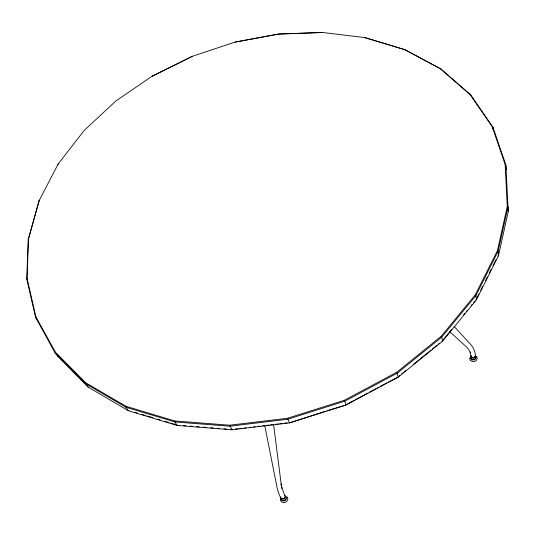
<?xml version="1.0" encoding="UTF-8"?>
<svg xmlns="http://www.w3.org/2000/svg" width="535" height="535" viewBox="0 0 535 535"><rect width="100%" height="100%" fill="white"/><g stroke="black" fill="none" stroke-linecap="round" stroke-linejoin="round"><path stroke-width="0.8" d="M179.319 425.285L177.212 425.472L128.5 410.766L88.242 387.153L58.001 356.557L55.085 352.873L35.531 317.322L26.75 278.956L28.181 239.647L38.928 200.999L39.209 200.632L28.495 239.192L27.078 278.407L35.852 316.68L55.366 352.13L85.647 382.712L125.986 406.299L174.838 420.965L174.811 421.934L177.212 425.472L231.936 429.779L289.468 422.904L346.152 404.975L398.261 377.095L442.519 341.203L476.417 299.821L498.486 255.717L508.25 211.552L505.863 164.94L492.929 127.116L470.68 94.802L440.827 68.861L405.102 49.755L364.837 37.597L405.102 49.755M125.986 406.299L125.852 407.209L128.5 410.766L129.116 410.505M174.838 420.965L229.742 425.211L287.489 418.263L344.393 400.26L396.729 372.286L441.174 336.314L475.234 294.859L497.416 250.694L507.247 206.497L505.167 164.613L492.28 126.875L470.098 94.635L440.318 68.747L404.674 49.681M507.247 206.497L507.962 206.931L498.132 251.236L475.923 295.521L441.79 337.083L397.237 373.156L344.781 401.196L287.743 419.253L229.849 426.208L174.811 421.934L125.852 407.209L85.419 383.541L55.085 352.873L55.366 352.13M85.647 382.712L85.419 383.541L88.242 387.153M471.208 355.554L470.546 356.898L470.934 358.303L472.204 359.226L473.89 359.313L475.341 358.537L475.996 357.193L475.608 355.788M35.852 316.68L35.531 317.322L36.514 318.579M476.952 297.707L478.818 293.983M480.677 290.258L482.543 286.533M485.526 280.574L487.392 276.849M489.257 273.124L491.123 269.393M492.989 265.668L495.972 259.709M192.466 56.262L152.355 76.09L192.466 56.262L234.992 42.118L278.768 34.073L322.598 32.481L278.601 34.033L234.992 42.118M38.928 200.999L58.134 164.058L57.894 164.345L84.102 130.547L115.914 100.954L152.415 75.977M26.75 278.956L27.078 278.407M28.181 239.647L28.495 239.192M451.54 329.587L442.037 341.183L442.519 341.203L441.79 337.083L441.174 336.314M463.684 314.767L464.741 313.477M466.326 311.544L467.383 310.253M471.081 305.746L472.137 304.455M473.722 302.522L474.779 301.232M398.582 376.419L399.879 375.369M401.825 373.791L403.122 372.741M404.42 371.685L405.717 370.635M413.502 364.322L431.009 350.124M432.307 349.074L436.848 345.389M438.145 344.339L439.442 343.289M347.476 403.938L354.056 400.421M355.521 399.638L367.953 392.984M369.411 392.202L375.998 388.684M377.456 387.902L378.92 387.119M380.385 386.337L386.965 382.813M388.43 382.03L398.261 377.095L396.729 372.286M497.838 255.984L498.486 255.717L498.132 251.236L497.416 250.694M325.327 411.261L289.468 422.904L287.489 418.263M326.918 410.76L346.152 404.975L344.393 400.26M475.829 299.948L476.417 299.821L475.923 295.521L475.234 294.859M235.48 429.05L237.941 428.756M239.58 428.562L242.034 428.267M244.488 427.973L246.127 427.773M249.404 427.385L251.042 427.191M253.503 426.897L255.135 426.696M257.596 426.402L260.05 426.107M262.511 425.82L264.15 425.619M266.604 425.325L269.058 425.031M270.697 424.837L273.158 424.543M275.612 424.248L278.073 423.954M279.711 423.76L282.166 423.466M284.62 423.172L287.081 422.877M183.451 425.613L185.933 425.806M190.065 426.127L192.54 426.321M196.673 426.649L199.154 426.843M203.287 427.171L206.59 427.425M210.723 427.753L213.197 427.946M217.33 428.274L219.811 428.468M223.944 428.789L226.419 428.983M230.552 429.311L232.203 429.438L231.936 429.779L229.742 425.211M322.344 32.448L365.178 37.644M440.318 68.747L440.827 68.861M470.098 94.635L470.68 94.802M134.686 412.191L137.074 412.906M141.849 414.351L145.828 415.548M147.419 416.029L152.997 417.715M157.771 419.152L160.159 419.875M164.934 421.312L168.913 422.516M170.505 422.998L176.075 424.676M492.28 126.875L492.929 127.116L493.103 129.517M505.167 164.613L505.863 164.94L506.15 169.662M470.298 360.229L472.024 361.486L474.311 361.613L476.27 360.557L477.267 358.47L476.725 356.491M449.48 331.412L466.547 347.014L468.272 348.927L470.492 352.839M284.827 495.397L285.984 496.487L286.198 498.092L285.376 499.596L283.838 500.426L282.172 500.265L281.015 499.168L280.815 497.57M282.253 498.506L283.67 499.135L284.446 498.72L284.754 497.149M281.33 499.717L282.48 500.807L284.145 500.974L285.683 500.145L286.499 498.64L286.285 497.035M454.141 326.464L469.83 343.544C473.147 346.74 475.133 351.174 475.454 355.755L474.619 357.159L472.88 357.668L471.261 356.979L470.104 352.037M57.205 355.113L58.001 356.557M279.885 496.386L277.404 489.244L264.751 425.626M475.695 356.464L476.083 357.868L475.428 359.212L473.983 359.988L472.298 359.901L471.021 358.978L470.639 357.574M474.451 356.41L474.311 357.795L473.582 358.189L472.733 358.142L471.897 356.972M469.596 358.055L470.138 360.028M280.514 496.453L280.882 498.152L282.406 498.988L284.199 498.473L285.209 496.908L281.631 486.897L281.891 488.294L281.089 483.981L281.323 485.238L273.626 424.743M287.549 496.921L287.823 499.389L286.713 501.429L284.633 502.552L282.186 502.245L280.554 500.707L280.266 498.446M507.962 206.931L508.25 211.552"/></g></svg>
